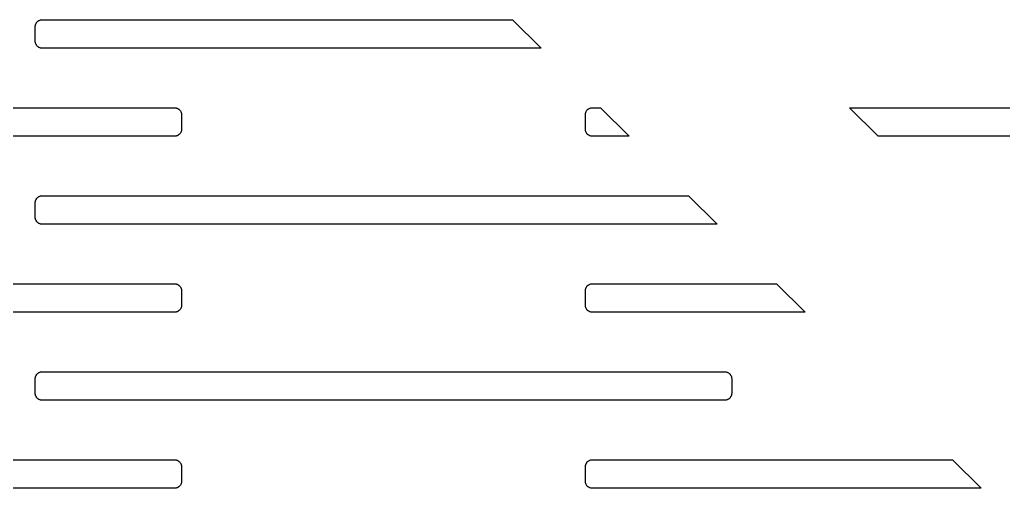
# Model space of a CAD drawing. Header units: metres. Extents: x -218 to 218, y -218 to 218.
# Drawn here: x 29.97 to 74.67, y -79.32 to -58.02 of the extents above; entities that cross this region are included whole.
import ezdxf

# ---------------------------------------------------------------- set-up
doc = ezdxf.new("R2010")
doc.units = ezdxf.units.M

msp = doc.modelspace()

# ---------------------------------------------------------------- linework, layer by layer
for p, q in [((30.7659, -58.1247), (30.7803, -58.1103)), ((30.7803, -58.1103), (30.7956, -58.0968)), ((30.7956, -58.0968), (30.8118, -58.0843)), ((30.8118, -58.0843), (30.8286, -58.0728)), ((30.8286, -58.0728), (30.8462, -58.0624)), ((30.8462, -58.0624), (30.8644, -58.0531)), ((30.8644, -58.0531), (30.8831, -58.045)), ((30.8831, -58.045), (30.9024, -58.0381)), ((30.9024, -58.0381), (30.922, -58.0324)), ((30.922, -58.0324), (30.9419, -58.028)), ((30.9419, -58.028), (30.9621, -58.0248)), ((30.9621, -58.0248), (30.9824, -58.0228)), ((30.9824, -58.0228), (31.0028, -58.0222)), ((31.0028, -58.0222), (52.3653, -58.0222)), ((52.3653, -58.0222), (53.6653, -59.3222)), ((30.6778, -58.3472), (30.6784, -58.3268)), ((30.6778, -58.9972), (30.6778, -58.3472)), ((30.6784, -58.3268), (30.6804, -58.3065)), ((30.6804, -58.3065), (30.6835, -58.2863)), ((30.6835, -58.2863), (30.688, -58.2664)), ((30.688, -58.2664), (30.6937, -58.2468)), ((30.6937, -58.2468), (30.7006, -58.2276)), ((30.7006, -58.2276), (30.7087, -58.2088)), ((30.7087, -58.2088), (30.718, -58.1906)), ((30.718, -58.1906), (30.7284, -58.173)), ((30.7284, -58.173), (30.7399, -58.1562)), ((30.7399, -58.1562), (30.7524, -58.14)), ((30.7524, -58.14), (30.7659, -58.1247)), ((30.6784, -59.0176), (30.6778, -58.9972)), ((30.6804, -59.0379), (30.6784, -59.0176)), ((30.6835, -59.0581), (30.6804, -59.0379)), ((30.688, -59.078), (30.6835, -59.0581)), ((30.6937, -59.0976), (30.688, -59.078)), ((30.7006, -59.1168), (30.6937, -59.0976)), ((30.7087, -59.1356), (30.7006, -59.1168)), ((30.718, -59.1538), (30.7087, -59.1356)), ((30.7284, -59.1713), (30.718, -59.1538)), ((30.7399, -59.1882), (30.7284, -59.1713)), ((30.7524, -59.2044), (30.7399, -59.1882)), ((30.7659, -59.2197), (30.7524, -59.2044)), ((30.7803, -59.2341), (30.7659, -59.2197)), ((30.7956, -59.2476), (30.7803, -59.2341)), ((30.8118, -59.2601), (30.7956, -59.2476)), ((30.8286, -59.2716), (30.8118, -59.2601)), ((30.8462, -59.282), (30.8286, -59.2716)), ((30.8644, -59.2913), (30.8462, -59.282)), ((30.8831, -59.2994), (30.8644, -59.2913)), ((30.9024, -59.3063), (30.8831, -59.2994)), ((30.922, -59.312), (30.9024, -59.3063)), ((30.9419, -59.3164), (30.922, -59.312)), ((30.9621, -59.3196), (30.9419, -59.3164)), ((30.9824, -59.3215), (30.9621, -59.3196)), ((31.0028, -59.3222), (30.9824, -59.3215)), ((53.6653, -59.3222), (31.0028, -59.3222)), ((6.00279, -62.0222), (37.0028, -62.0222)), ((37.0028, -62.0222), (37.0232, -62.0228)), ((37.0232, -62.0228), (37.0435, -62.0248)), ((37.0435, -62.0248), (37.0637, -62.028)), ((37.0637, -62.028), (37.0836, -62.0324)), ((37.0836, -62.0324), (37.1032, -62.0381)), ((37.1032, -62.0381), (37.1224, -62.045)), ((37.1224, -62.045), (37.1412, -62.0531)), ((37.1412, -62.0531), (37.1594, -62.0624)), ((37.1594, -62.0624), (37.1769, -62.0728)), ((37.1769, -62.0728), (37.1938, -62.0843)), ((37.1938, -62.0843), (37.21, -62.0968)), ((37.21, -62.0968), (37.2253, -62.1103)), ((37.2253, -62.1103), (37.2397, -62.1247)), ((37.2397, -62.1247), (37.2532, -62.14)), ((55.7524, -62.14), (55.7659, -62.1247)), ((55.7659, -62.1247), (55.7803, -62.1103)), ((55.7803, -62.1103), (55.7956, -62.0968)), ((55.7956, -62.0968), (55.8118, -62.0843)), ((55.8118, -62.0843), (55.8286, -62.0728)), ((55.8286, -62.0728), (55.8462, -62.0624)), ((55.8462, -62.0624), (55.8644, -62.0531)), ((55.8644, -62.0531), (55.8831, -62.045)), ((55.8831, -62.045), (55.9024, -62.0381)), ((55.9024, -62.0381), (55.922, -62.0324)), ((55.922, -62.0324), (55.9419, -62.028)), ((55.9419, -62.028), (55.9621, -62.0248)), ((55.9621, -62.0248), (55.9824, -62.0228)), ((55.9824, -62.0228), (56.0028, -62.0222)), ((56.0028, -62.0222), (56.3653, -62.0222)), ((56.3653, -62.0222), (57.6653, -63.3222)), ((68.979, -63.3222), (67.679, -62.0222)), ((67.679, -62.0222), (87.0028, -62.0222)), ((37.2532, -62.14), (37.2657, -62.1562)), ((37.2657, -62.1562), (37.2772, -62.173)), ((37.2772, -62.173), (37.2876, -62.1906)), ((37.2876, -62.1906), (37.2969, -62.2088)), ((37.2969, -62.2088), (37.305, -62.2276)), ((37.305, -62.2276), (37.3119, -62.2468)), ((37.3119, -62.2468), (37.3176, -62.2664)), ((37.3176, -62.2664), (37.322, -62.2863)), ((37.322, -62.2863), (37.3252, -62.3065)), ((37.3252, -62.3065), (37.3271, -62.3268)), ((37.3271, -62.3268), (37.3278, -62.3472)), ((37.3278, -62.3472), (37.3278, -62.9972)), ((55.6778, -62.3472), (55.6784, -62.3268)), ((55.6778, -62.9972), (55.6778, -62.3472)), ((55.6784, -62.3268), (55.6804, -62.3065)), ((55.6804, -62.3065), (55.6835, -62.2863)), ((55.6835, -62.2863), (55.688, -62.2664)), ((55.688, -62.2664), (55.6937, -62.2468)), ((55.6937, -62.2468), (55.7006, -62.2276)), ((55.7006, -62.2276), (55.7087, -62.2088)), ((55.7087, -62.2088), (55.718, -62.1906)), ((55.718, -62.1906), (55.7284, -62.173)), ((55.7284, -62.173), (55.7399, -62.1562)), ((55.7399, -62.1562), (55.7524, -62.14)), ((37.3271, -63.0176), (37.3252, -63.0379)), ((37.3278, -62.9972), (37.3271, -63.0176)), ((55.6784, -63.0176), (55.6778, -62.9972)), ((55.6804, -63.0379), (55.6784, -63.0176)), ((37.0028, -63.3222), (6.00279, -63.3222)), ((37.0232, -63.3215), (37.0028, -63.3222)), ((37.0435, -63.3196), (37.0232, -63.3215)), ((37.0637, -63.3164), (37.0435, -63.3196)), ((37.0836, -63.312), (37.0637, -63.3164)), ((37.1032, -63.3063), (37.0836, -63.312)), ((37.1224, -63.2994), (37.1032, -63.3063)), ((37.1412, -63.2913), (37.1224, -63.2994)), ((37.1594, -63.282), (37.1412, -63.2913)), ((37.1769, -63.2716), (37.1594, -63.282)), ((37.1938, -63.2601), (37.1769, -63.2716)), ((37.21, -63.2476), (37.1938, -63.2601)), ((37.2253, -63.2341), (37.21, -63.2476)), ((37.2397, -63.2197), (37.2253, -63.2341)), ((37.2532, -63.2044), (37.2397, -63.2197)), ((37.2657, -63.1882), (37.2532, -63.2044)), ((37.2772, -63.1713), (37.2657, -63.1882)), ((37.2876, -63.1538), (37.2772, -63.1713)), ((37.2969, -63.1356), (37.2876, -63.1538)), ((37.305, -63.1168), (37.2969, -63.1356)), ((37.3119, -63.0976), (37.305, -63.1168)), ((37.3176, -63.078), (37.3119, -63.0976)), ((37.322, -63.0581), (37.3176, -63.078)), ((37.3252, -63.0379), (37.322, -63.0581)), ((55.6835, -63.0581), (55.6804, -63.0379)), ((55.688, -63.078), (55.6835, -63.0581)), ((55.6937, -63.0976), (55.688, -63.078)), ((55.7006, -63.1168), (55.6937, -63.0976)), ((55.7087, -63.1356), (55.7006, -63.1168)), ((55.718, -63.1538), (55.7087, -63.1356)), ((55.7284, -63.1713), (55.718, -63.1538)), ((55.7399, -63.1882), (55.7284, -63.1713)), ((55.7524, -63.2044), (55.7399, -63.1882)), ((55.7659, -63.2197), (55.7524, -63.2044)), ((55.7803, -63.2341), (55.7659, -63.2197)), ((55.7956, -63.2476), (55.7803, -63.2341)), ((55.8118, -63.2601), (55.7956, -63.2476)), ((55.8286, -63.2716), (55.8118, -63.2601)), ((55.8462, -63.282), (55.8286, -63.2716)), ((55.8644, -63.2913), (55.8462, -63.282)), ((55.8831, -63.2994), (55.8644, -63.2913)), ((55.9024, -63.3063), (55.8831, -63.2994)), ((55.922, -63.312), (55.9024, -63.3063)), ((55.9419, -63.3164), (55.922, -63.312)), ((55.9621, -63.3196), (55.9419, -63.3164)), ((55.9824, -63.3215), (55.9621, -63.3196)), ((56.0028, -63.3222), (55.9824, -63.3215)), ((57.6653, -63.3222), (56.0028, -63.3222)), ((87.0028, -63.3222), (68.979, -63.3222)), ((30.7284, -66.173), (30.7399, -66.1562)), ((30.7399, -66.1562), (30.7524, -66.14)), ((30.7524, -66.14), (30.7659, -66.1247)), ((30.7659, -66.1247), (30.7803, -66.1103)), ((30.7803, -66.1103), (30.7956, -66.0968)), ((30.7956, -66.0968), (30.8118, -66.0843)), ((30.8118, -66.0843), (30.8286, -66.0728)), ((30.8286, -66.0728), (30.8462, -66.0624)), ((30.8462, -66.0624), (30.8644, -66.0531)), ((30.8644, -66.0531), (30.8831, -66.045)), ((30.8831, -66.045), (30.9024, -66.0381)), ((30.9024, -66.0381), (30.922, -66.0324)), ((30.922, -66.0324), (30.9419, -66.028)), ((30.9419, -66.028), (30.9621, -66.0248)), ((30.9621, -66.0248), (30.9824, -66.0228)), ((30.9824, -66.0228), (31.0028, -66.0222)), ((31.0028, -66.0222), (60.3653, -66.0222)), ((60.3653, -66.0222), (61.6653, -67.3222)), ((30.6778, -66.3472), (30.6784, -66.3268)), ((30.6778, -66.9972), (30.6778, -66.3472)), ((30.6784, -66.3268), (30.6804, -66.3065)), ((30.6804, -66.3065), (30.6835, -66.2863)), ((30.6835, -66.2863), (30.688, -66.2664)), ((30.688, -66.2664), (30.6937, -66.2468)), ((30.6937, -66.2468), (30.7006, -66.2276)), ((30.7006, -66.2276), (30.7087, -66.2088)), ((30.7087, -66.2088), (30.718, -66.1906)), ((30.718, -66.1906), (30.7284, -66.173)), ((30.6784, -67.0176), (30.6778, -66.9972)), ((30.6804, -67.0379), (30.6784, -67.0176)), ((30.6835, -67.0581), (30.6804, -67.0379)), ((30.688, -67.078), (30.6835, -67.0581)), ((30.6937, -67.0976), (30.688, -67.078)), ((30.7006, -67.1168), (30.6937, -67.0976)), ((30.7087, -67.1356), (30.7006, -67.1168)), ((30.718, -67.1538), (30.7087, -67.1356)), ((30.7284, -67.1713), (30.718, -67.1538)), ((30.7399, -67.1882), (30.7284, -67.1713)), ((30.7524, -67.2044), (30.7399, -67.1882)), ((30.7659, -67.2197), (30.7524, -67.2044)), ((30.7803, -67.2341), (30.7659, -67.2197)), ((30.7956, -67.2476), (30.7803, -67.2341)), ((30.8118, -67.2601), (30.7956, -67.2476)), ((30.8286, -67.2716), (30.8118, -67.2601)), ((30.8462, -67.282), (30.8286, -67.2716)), ((30.8644, -67.2913), (30.8462, -67.282)), ((30.8831, -67.2994), (30.8644, -67.2913)), ((30.9024, -67.3063), (30.8831, -67.2994)), ((30.922, -67.312), (30.9024, -67.3063)), ((30.9419, -67.3164), (30.922, -67.312)), ((30.9621, -67.3196), (30.9419, -67.3164)), ((30.9824, -67.3215), (30.9621, -67.3196)), ((31.0028, -67.3222), (30.9824, -67.3215)), ((61.6653, -67.3222), (31.0028, -67.3222)), ((6.00279, -70.0222), (37.0028, -70.0222)), ((37.0028, -70.0222), (37.0232, -70.0228)), ((37.0232, -70.0228), (37.0435, -70.0248)), ((37.0435, -70.0248), (37.0637, -70.028)), ((37.0637, -70.028), (37.0836, -70.0324)), ((37.0836, -70.0324), (37.1032, -70.0381)), ((37.1032, -70.0381), (37.1224, -70.045)), ((37.1224, -70.045), (37.1412, -70.0531)), ((37.1412, -70.0531), (37.1594, -70.0624)), ((37.1594, -70.0624), (37.1769, -70.0728)), ((37.1769, -70.0728), (37.1938, -70.0843)), ((37.1938, -70.0843), (37.21, -70.0968)), ((37.21, -70.0968), (37.2253, -70.1103)), ((37.2253, -70.1103), (37.2397, -70.1247)), ((37.2397, -70.1247), (37.2532, -70.14)), ((37.2532, -70.14), (37.2657, -70.1562)), ((37.2657, -70.1562), (37.2772, -70.173)), ((37.2772, -70.173), (37.2876, -70.1906)), ((55.718, -70.1906), (55.7284, -70.173)), ((55.7284, -70.173), (55.7399, -70.1562)), ((55.7399, -70.1562), (55.7524, -70.14)), ((55.7524, -70.14), (55.7659, -70.1247)), ((55.7659, -70.1247), (55.7803, -70.1103)), ((55.7803, -70.1103), (55.7956, -70.0968)), ((55.7956, -70.0968), (55.8118, -70.0843)), ((55.8118, -70.0843), (55.8286, -70.0728)), ((55.8286, -70.0728), (55.8462, -70.0624)), ((55.8462, -70.0624), (55.8644, -70.0531)), ((55.8644, -70.0531), (55.8831, -70.045)), ((55.8831, -70.045), (55.9024, -70.0381)), ((55.9024, -70.0381), (55.922, -70.0324)), ((55.922, -70.0324), (55.9419, -70.028)), ((55.9419, -70.028), (55.9621, -70.0248)), ((55.9621, -70.0248), (55.9824, -70.0228)), ((55.9824, -70.0228), (56.0028, -70.0222)), ((56.0028, -70.0222), (64.3653, -70.0222)), ((64.3653, -70.0222), (65.6653, -71.3222)), ((37.2876, -70.1906), (37.2969, -70.2088)), ((37.2969, -70.2088), (37.305, -70.2276)), ((37.305, -70.2276), (37.3119, -70.2468)), ((37.3119, -70.2468), (37.3176, -70.2664)), ((37.3176, -70.2664), (37.322, -70.2863)), ((37.322, -70.2863), (37.3252, -70.3065)), ((37.3252, -70.3065), (37.3271, -70.3268)), ((37.3271, -70.3268), (37.3278, -70.3472)), ((37.3278, -70.3472), (37.3278, -70.9972)), ((55.6778, -70.3472), (55.6784, -70.3268)), ((55.6778, -70.9972), (55.6778, -70.3472)), ((55.6784, -70.3268), (55.6804, -70.3065)), ((55.6804, -70.3065), (55.6835, -70.2863)), ((55.6835, -70.2863), (55.688, -70.2664)), ((55.688, -70.2664), (55.6937, -70.2468)), ((55.6937, -70.2468), (55.7006, -70.2276)), ((55.7006, -70.2276), (55.7087, -70.2088)), ((55.7087, -70.2088), (55.718, -70.1906)), ((37.322, -71.0581), (37.3176, -71.078)), ((37.3252, -71.0379), (37.322, -71.0581)), ((37.3271, -71.0176), (37.3252, -71.0379)), ((37.3278, -70.9972), (37.3271, -71.0176)), ((55.6784, -71.0176), (55.6778, -70.9972)), ((55.6804, -71.0379), (55.6784, -71.0176)), ((55.6835, -71.0581), (55.6804, -71.0379)), ((55.688, -71.078), (55.6835, -71.0581)), ((37.0028, -71.3222), (6.00279, -71.3222)), ((37.0232, -71.3215), (37.0028, -71.3222)), ((37.0435, -71.3196), (37.0232, -71.3215)), ((37.0637, -71.3164), (37.0435, -71.3196)), ((37.0836, -71.312), (37.0637, -71.3164)), ((37.1032, -71.3063), (37.0836, -71.312)), ((37.1224, -71.2994), (37.1032, -71.3063)), ((37.1412, -71.2913), (37.1224, -71.2994)), ((37.1594, -71.282), (37.1412, -71.2913)), ((37.1769, -71.2716), (37.1594, -71.282)), ((37.1938, -71.2601), (37.1769, -71.2716)), ((37.21, -71.2476), (37.1938, -71.2601)), ((37.2253, -71.2341), (37.21, -71.2476)), ((37.2397, -71.2197), (37.2253, -71.2341)), ((37.2532, -71.2044), (37.2397, -71.2197)), ((37.2657, -71.1882), (37.2532, -71.2044)), ((37.2772, -71.1713), (37.2657, -71.1882)), ((37.2876, -71.1538), (37.2772, -71.1713)), ((37.2969, -71.1356), (37.2876, -71.1538)), ((37.305, -71.1168), (37.2969, -71.1356)), ((37.3119, -71.0976), (37.305, -71.1168)), ((37.3176, -71.078), (37.3119, -71.0976)), ((55.6937, -71.0976), (55.688, -71.078)), ((55.7006, -71.1168), (55.6937, -71.0976)), ((55.7087, -71.1356), (55.7006, -71.1168)), ((55.718, -71.1538), (55.7087, -71.1356)), ((55.7284, -71.1713), (55.718, -71.1538)), ((55.7399, -71.1882), (55.7284, -71.1713)), ((55.7524, -71.2044), (55.7399, -71.1882)), ((55.7659, -71.2197), (55.7524, -71.2044)), ((55.7803, -71.2341), (55.7659, -71.2197)), ((55.7956, -71.2476), (55.7803, -71.2341)), ((55.8118, -71.2601), (55.7956, -71.2476)), ((55.8286, -71.2716), (55.8118, -71.2601)), ((55.8462, -71.282), (55.8286, -71.2716)), ((55.8644, -71.2913), (55.8462, -71.282)), ((55.8831, -71.2994), (55.8644, -71.2913)), ((55.9024, -71.3063), (55.8831, -71.2994)), ((55.922, -71.312), (55.9024, -71.3063)), ((55.9419, -71.3164), (55.922, -71.312)), ((55.9621, -71.3196), (55.9419, -71.3164)), ((55.9824, -71.3215), (55.9621, -71.3196)), ((56.0028, -71.3222), (55.9824, -71.3215)), ((65.6653, -71.3222), (56.0028, -71.3222)), ((30.7087, -74.2088), (30.718, -74.1906)), ((30.718, -74.1906), (30.7284, -74.173)), ((30.7284, -74.173), (30.7399, -74.1562)), ((30.7399, -74.1562), (30.7524, -74.14)), ((30.7524, -74.14), (30.7659, -74.1247)), ((30.7659, -74.1247), (30.7803, -74.1103)), ((30.7803, -74.1103), (30.7956, -74.0968)), ((30.7956, -74.0968), (30.8118, -74.0843)), ((30.8118, -74.0843), (30.8286, -74.0728)), ((30.8286, -74.0728), (30.8462, -74.0624)), ((30.8462, -74.0624), (30.8644, -74.0531)), ((30.8644, -74.0531), (30.8831, -74.045)), ((30.8831, -74.045), (30.9024, -74.0381)), ((30.9024, -74.0381), (30.922, -74.0324)), ((30.922, -74.0324), (30.9419, -74.028)), ((30.9419, -74.028), (30.9621, -74.0248)), ((30.9621, -74.0248), (30.9824, -74.0228)), ((30.9824, -74.0228), (31.0028, -74.0222)), ((31.0028, -74.0222), (62.0028, -74.0222)), ((62.0028, -74.0222), (62.0232, -74.0228)), ((62.0232, -74.0228), (62.0435, -74.0248)), ((62.0435, -74.0248), (62.0637, -74.028)), ((62.0637, -74.028), (62.0836, -74.0324)), ((62.0836, -74.0324), (62.1032, -74.0381)), ((62.1032, -74.0381), (62.1224, -74.045)), ((62.1224, -74.045), (62.1412, -74.0531)), ((62.1412, -74.0531), (62.1594, -74.0624)), ((62.1594, -74.0624), (62.1769, -74.0728)), ((62.1769, -74.0728), (62.1938, -74.0843)), ((62.1938, -74.0843), (62.21, -74.0968)), ((62.21, -74.0968), (62.2253, -74.1103)), ((62.2253, -74.1103), (62.2397, -74.1247)), ((62.2397, -74.1247), (62.2532, -74.14)), ((62.2532, -74.14), (62.2657, -74.1562)), ((62.2657, -74.1562), (62.2772, -74.173)), ((62.2772, -74.173), (62.2876, -74.1906)), ((62.2876, -74.1906), (62.2969, -74.2088)), ((30.6778, -74.3472), (30.6784, -74.3268)), ((30.6778, -74.9972), (30.6778, -74.3472)), ((30.6784, -74.3268), (30.6804, -74.3065)), ((30.6804, -74.3065), (30.6835, -74.2863)), ((30.6835, -74.2863), (30.688, -74.2664)), ((30.688, -74.2664), (30.6937, -74.2468)), ((30.6937, -74.2468), (30.7006, -74.2276)), ((30.7006, -74.2276), (30.7087, -74.2088)), ((62.2969, -74.2088), (62.305, -74.2276)), ((62.305, -74.2276), (62.3119, -74.2468)), ((62.3119, -74.2468), (62.3176, -74.2664)), ((62.3176, -74.2664), (62.322, -74.2863)), ((62.322, -74.2863), (62.3252, -74.3065)), ((62.3252, -74.3065), (62.3271, -74.3268)), ((62.3271, -74.3268), (62.3278, -74.3472)), ((62.3278, -74.3472), (62.3278, -74.9972)), ((30.6784, -75.0176), (30.6778, -74.9972)), ((30.6804, -75.0379), (30.6784, -75.0176)), ((30.6835, -75.0581), (30.6804, -75.0379)), ((30.688, -75.078), (30.6835, -75.0581)), ((30.6937, -75.0976), (30.688, -75.078)), ((30.7006, -75.1168), (30.6937, -75.0976)), ((62.3119, -75.0976), (62.305, -75.1168)), ((62.3176, -75.078), (62.3119, -75.0976)), ((62.322, -75.0581), (62.3176, -75.078)), ((62.3252, -75.0379), (62.322, -75.0581)), ((62.3271, -75.0176), (62.3252, -75.0379)), ((62.3278, -74.9972), (62.3271, -75.0176)), ((30.7087, -75.1356), (30.7006, -75.1168)), ((30.718, -75.1538), (30.7087, -75.1356)), ((30.7284, -75.1713), (30.718, -75.1538)), ((30.7399, -75.1882), (30.7284, -75.1713)), ((30.7524, -75.2044), (30.7399, -75.1882)), ((30.7659, -75.2197), (30.7524, -75.2044)), ((30.7803, -75.2341), (30.7659, -75.2197)), ((30.7956, -75.2476), (30.7803, -75.2341)), ((30.8118, -75.2601), (30.7956, -75.2476)), ((30.8286, -75.2716), (30.8118, -75.2601)), ((30.8462, -75.282), (30.8286, -75.2716)), ((30.8644, -75.2913), (30.8462, -75.282)), ((30.8831, -75.2994), (30.8644, -75.2913)), ((30.9024, -75.3063), (30.8831, -75.2994)), ((30.922, -75.312), (30.9024, -75.3063)), ((30.9419, -75.3164), (30.922, -75.312)), ((30.9621, -75.3196), (30.9419, -75.3164)), ((30.9824, -75.3215), (30.9621, -75.3196)), ((31.0028, -75.3222), (30.9824, -75.3215)), ((62.0028, -75.3222), (31.0028, -75.3222)), ((62.0232, -75.3215), (62.0028, -75.3222)), ((62.0435, -75.3196), (62.0232, -75.3215)), ((62.0637, -75.3164), (62.0435, -75.3196)), ((62.0836, -75.312), (62.0637, -75.3164)), ((62.1032, -75.3063), (62.0836, -75.312)), ((62.1224, -75.2994), (62.1032, -75.3063)), ((62.1412, -75.2913), (62.1224, -75.2994)), ((62.1594, -75.282), (62.1412, -75.2913)), ((62.1769, -75.2716), (62.1594, -75.282)), ((62.1938, -75.2601), (62.1769, -75.2716)), ((62.21, -75.2476), (62.1938, -75.2601)), ((62.2253, -75.2341), (62.21, -75.2476)), ((62.2397, -75.2197), (62.2253, -75.2341)), ((62.2532, -75.2044), (62.2397, -75.2197)), ((62.2657, -75.1882), (62.2532, -75.2044)), ((62.2772, -75.1713), (62.2657, -75.1882)), ((62.2876, -75.1538), (62.2772, -75.1713)), ((62.2969, -75.1356), (62.2876, -75.1538)), ((62.305, -75.1168), (62.2969, -75.1356)), ((6.00279, -78.0222), (37.0028, -78.0222)), ((37.0028, -78.0222), (37.0232, -78.0228)), ((37.0232, -78.0228), (37.0435, -78.0248)), ((37.0435, -78.0248), (37.0637, -78.028)), ((37.0637, -78.028), (37.0836, -78.0324)), ((37.0836, -78.0324), (37.1032, -78.0381)), ((37.1032, -78.0381), (37.1224, -78.045)), ((37.1224, -78.045), (37.1412, -78.0531)), ((37.1412, -78.0531), (37.1594, -78.0624)), ((37.1594, -78.0624), (37.1769, -78.0728)), ((37.1769, -78.0728), (37.1938, -78.0843)), ((37.1938, -78.0843), (37.21, -78.0968)), ((37.21, -78.0968), (37.2253, -78.1103)), ((37.2253, -78.1103), (37.2397, -78.1247)), ((37.2397, -78.1247), (37.2532, -78.14)), ((37.2532, -78.14), (37.2657, -78.1562)), ((37.2657, -78.1562), (37.2772, -78.173)), ((37.2772, -78.173), (37.2876, -78.1906)), ((37.2876, -78.1906), (37.2969, -78.2088)), ((37.2969, -78.2088), (37.305, -78.2276)), ((55.7006, -78.2276), (55.7087, -78.2088)), ((55.7087, -78.2088), (55.718, -78.1906)), ((55.718, -78.1906), (55.7284, -78.173)), ((55.7284, -78.173), (55.7399, -78.1562)), ((55.7399, -78.1562), (55.7524, -78.14)), ((55.7524, -78.14), (55.7659, -78.1247)), ((55.7659, -78.1247), (55.7803, -78.1103)), ((55.7803, -78.1103), (55.7956, -78.0968)), ((55.7956, -78.0968), (55.8118, -78.0843)), ((55.8118, -78.0843), (55.8286, -78.0728)), ((55.8286, -78.0728), (55.8462, -78.0624)), ((55.8462, -78.0624), (55.8644, -78.0531)), ((55.8644, -78.0531), (55.8831, -78.045)), ((55.8831, -78.045), (55.9024, -78.0381)), ((55.9024, -78.0381), (55.922, -78.0324)), ((55.922, -78.0324), (55.9419, -78.028)), ((55.9419, -78.028), (55.9621, -78.0248)), ((55.9621, -78.0248), (55.9824, -78.0228)), ((55.9824, -78.0228), (56.0028, -78.0222)), ((56.0028, -78.0222), (72.3653, -78.0222)), ((72.3653, -78.0222), (73.6653, -79.3222)), ((37.305, -78.2276), (37.3119, -78.2468)), ((37.3119, -78.2468), (37.3176, -78.2664)), ((37.3176, -78.2664), (37.322, -78.2863)), ((37.322, -78.2863), (37.3252, -78.3065)), ((37.3252, -78.3065), (37.3271, -78.3268)), ((37.3271, -78.3268), (37.3278, -78.3472)), ((37.3278, -78.3472), (37.3278, -78.9972)), ((55.6778, -78.3472), (55.6784, -78.3268)), ((55.6778, -78.9972), (55.6778, -78.3472)), ((55.6784, -78.3268), (55.6804, -78.3065)), ((55.6804, -78.3065), (55.6835, -78.2863)), ((55.6835, -78.2863), (55.688, -78.2664)), ((55.688, -78.2664), (55.6937, -78.2468)), ((55.6937, -78.2468), (55.7006, -78.2276)), ((37.305, -79.1168), (37.2969, -79.1356)), ((37.3119, -79.0976), (37.305, -79.1168)), ((37.3176, -79.078), (37.3119, -79.0976)), ((37.322, -79.0581), (37.3176, -79.078)), ((37.3252, -79.0379), (37.322, -79.0581)), ((37.3271, -79.0176), (37.3252, -79.0379)), ((37.3278, -78.9972), (37.3271, -79.0176)), ((55.6784, -79.0176), (55.6778, -78.9972)), ((55.6804, -79.0379), (55.6784, -79.0176)), ((55.6835, -79.0581), (55.6804, -79.0379)), ((55.688, -79.078), (55.6835, -79.0581)), ((55.6937, -79.0976), (55.688, -79.078)), ((55.7006, -79.1168), (55.6937, -79.0976)), ((55.7087, -79.1356), (55.7006, -79.1168)), ((37.0028, -79.3222), (6.00279, -79.3222)), ((37.0232, -79.3215), (37.0028, -79.3222)), ((37.0435, -79.3196), (37.0232, -79.3215)), ((37.0637, -79.3164), (37.0435, -79.3196)), ((37.0836, -79.312), (37.0637, -79.3164)), ((37.1032, -79.3063), (37.0836, -79.312)), ((37.1224, -79.2994), (37.1032, -79.3063)), ((37.1412, -79.2913), (37.1224, -79.2994)), ((37.1594, -79.282), (37.1412, -79.2913)), ((37.1769, -79.2716), (37.1594, -79.282)), ((37.1938, -79.2601), (37.1769, -79.2716)), ((37.21, -79.2476), (37.1938, -79.2601)), ((37.2253, -79.2341), (37.21, -79.2476)), ((37.2397, -79.2197), (37.2253, -79.2341)), ((37.2532, -79.2044), (37.2397, -79.2197)), ((37.2657, -79.1882), (37.2532, -79.2044)), ((37.2772, -79.1713), (37.2657, -79.1882)), ((37.2876, -79.1538), (37.2772, -79.1713)), ((37.2969, -79.1356), (37.2876, -79.1538)), ((55.718, -79.1538), (55.7087, -79.1356)), ((55.7284, -79.1713), (55.718, -79.1538)), ((55.7399, -79.1882), (55.7284, -79.1713)), ((55.7524, -79.2044), (55.7399, -79.1882)), ((55.7659, -79.2197), (55.7524, -79.2044)), ((55.7803, -79.2341), (55.7659, -79.2197)), ((55.7956, -79.2476), (55.7803, -79.2341)), ((55.8118, -79.2601), (55.7956, -79.2476)), ((55.8286, -79.2716), (55.8118, -79.2601)), ((55.8462, -79.282), (55.8286, -79.2716)), ((55.8644, -79.2913), (55.8462, -79.282)), ((55.8831, -79.2994), (55.8644, -79.2913)), ((55.9024, -79.3063), (55.8831, -79.2994)), ((55.922, -79.312), (55.9024, -79.3063)), ((55.9419, -79.3164), (55.922, -79.312)), ((55.9621, -79.3196), (55.9419, -79.3164)), ((55.9824, -79.3215), (55.9621, -79.3196)), ((56.0028, -79.3222), (55.9824, -79.3215)), ((73.6653, -79.3222), (56.0028, -79.3222))]:
    msp.add_line(p, q)

doc.saveas('drawing.dxf')
